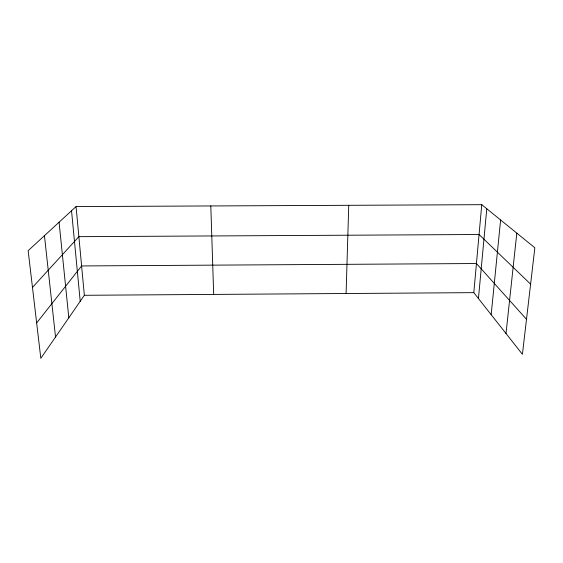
<?xml version="1.0" encoding="UTF-8"?>
<svg xmlns="http://www.w3.org/2000/svg" width="563" height="563" viewBox="0 0 563 563"><rect width="100%" height="100%" fill="white"/><g stroke="black" fill="none" stroke-linecap="round" stroke-linejoin="round"><path stroke-width="0.84" d="M346.09 293.513L348.75 205.305M481.759 204.679L534.85 247.776L522.415 354.317L473.807 292.647L481.759 204.679L76.054 206.586L28.15 250.683L40.818 358.321L84.351 295.293L76.054 206.586M478.444 298.524L486.777 208.753M491.175 314.682L500.613 219.985M506.01 333.5L516.813 233.138M36.651 322.944L81.607 265.947L476.439 263.533L526.504 319.291M32.471 287.433L78.869 236.671L479.064 234.504L530.606 284.139M84.351 295.293L473.807 292.647M44.449 235.679L55.533 337.019M59.073 222.216L68.82 317.785M71.536 210.738L80.213 301.289M210.808 205.952L213.68 294.414"/></g></svg>
